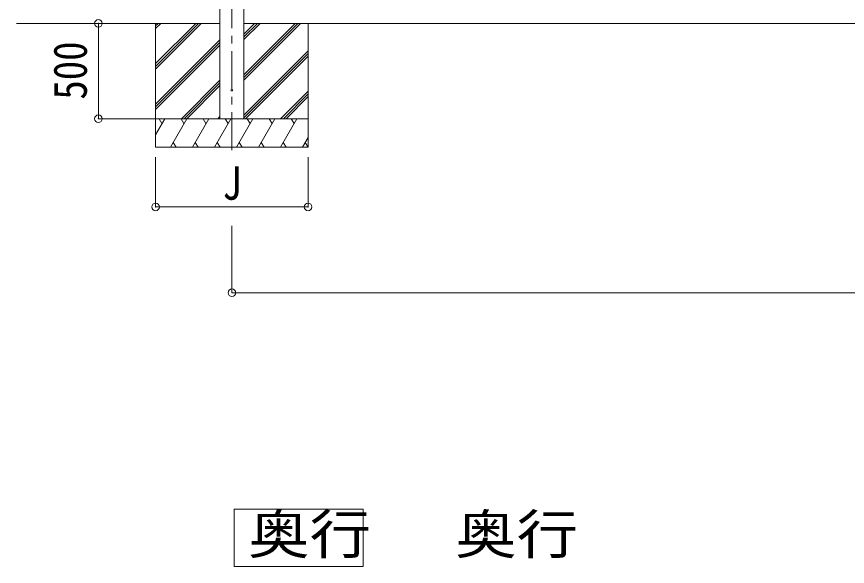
# Model space of a CAD drawing. Units: millimetres, scale not verified. Extents: x -11243 to 60313, y -7760 to 7760.
# Drawn here: x 480 to 4839, y -67 to 2817 of the extents above; entities that cross this region are included whole.
import ezdxf
from ezdxf.enums import TextEntityAlignment as Align

# ---------------------------------------------------------------- set-up
doc = ezdxf.new("R2010")
doc.units = ezdxf.units.MM
doc.header["$LTSCALE"] = 40
doc.header["$PDMODE"] = 32
doc.header["$PDSIZE"] = 40
doc.linetypes.add('CHAIN1', pattern=[8, 5, -1, 1, -1])
for name, color, linetype, lineweight in [('0-0_0', 7, 'Continuous', 9), ('0-1_本体', 5, 'CHAIN1', 9), ('0-3_ELV2', 7, 'Continuous', 9), ('0-6_OTH_LINE', 7, 'Continuous', 9)]:
    doc.layers.add(name, color=color, linetype=linetype, lineweight=lineweight)
doc.styles.add('ＭＳ ゴシック', font='')
doc.styles.get('ＭＳ ゴシック').set_extended_font_data('MS Gothic')

msp = doc.modelspace()

# ---------------------------------------------------------------- linework, layer by layer
at = {"layer": '0-0_0'}
for p, q in [((1546.92, 2781.4), (480.1, 2781.4)), ((1209.42, 2781.4), (1209.42, 2131.4)), ((1209.42, 2570.17), (1420.65, 2781.4)), ((1209.42, 2556.03), (1434.79, 2781.4)), ((1209.42, 2541.89), (1448.93, 2781.4)), ((1209.42, 2754.02), (1236.8, 2781.4)), ((1209.42, 2768.16), (1222.66, 2781.4)), ((9219.92, 2781.4), (1671.92, 2781.4)), ((1671.92, 2483.89), (1969.43, 2781.4)), ((1671.92, 2512.17), (1941.15, 2781.4)), ((1671.92, 2498.03), (1955.29, 2781.4)), ((1671.92, 2696.02), (1757.3, 2781.4)), ((1671.92, 2710.16), (1743.16, 2781.4)), ((1671.92, 2724.3), (1729.01, 2781.4)), ((2009.42, 2781.4), (2009.42, 2131.4)), ((1209.42, 2358.04), (1546.92, 2695.54)), ((1209.42, 2343.9), (1546.92, 2681.39)), ((1209.42, 2329.75), (1546.92, 2667.25)), ((1671.92, 2300.04), (2009.42, 2637.54)), ((1671.92, 2285.9), (2009.42, 2623.4)), ((1681.56, 2281.4), (2009.42, 2609.25)), ((1344.91, 2281.4), (1546.92, 2483.41)), ((1359.05, 2281.4), (1546.92, 2469.26)), ((1373.19, 2281.4), (1546.92, 2455.12)), ((1865.41, 2281.4), (2009.42, 2425.41)), ((1879.55, 2281.4), (2009.42, 2411.26)), ((1893.69, 2281.4), (2009.42, 2397.12)), ((2009.42, 2281.4), (1209.42, 2281.4)), ((1209.42, 2197.57), (1257.82, 2281.4)), ((1242.81, 2255.42), (1227.81, 2281.4)), ((1286.68, 2131.4), (1373.29, 2281.4)), ((1358.28, 2255.42), (1343.28, 2281.4)), ((1402.15, 2131.4), (1488.75, 2281.4)), ((1473.75, 2255.42), (1458.75, 2281.4)), ((1517.62, 2131.4), (1604.23, 2281.4)), ((1535.32, 2281.4), (1546.92, 2292.99)), ((1589.22, 2255.42), (1574.22, 2281.4)), ((1633.09, 2131.4), (1719.7, 2281.4)), ((1704.69, 2255.42), (1689.69, 2281.4)), ((1748.56, 2131.4), (1835.17, 2281.4)), ((1805.16, 2281.4), (1820.17, 2255.42)), ((1864.03, 2131.4), (1950.64, 2281.4)), ((1935.64, 2255.42), (1920.63, 2281.4)), ((1979.5, 2131.4), (2009.42, 2183.21)), ((1301.68, 2157.38), (1316.68, 2131.4)), ((1417.15, 2157.38), (1432.15, 2131.4)), ((1532.62, 2157.38), (1547.62, 2131.4)), ((1648.09, 2157.38), (1663.09, 2131.4)), ((1763.56, 2157.38), (1778.56, 2131.4)), ((1879.03, 2157.38), (1894.03, 2131.4)), ((1994.5, 2157.38), (2009.42, 2131.55)), ((1209.42, 2131.4), (2009.42, 2131.4))]:
    msp.add_line(p, q, dxfattribs=at)
at = {"layer": '0-1_本体'}
msp.add_line((1609.42, 2115.88), (1609.42, 5105.43), dxfattribs=at)
at = {"layer": '0-3_ELV2', "color": 4}
for p, q in [((1546.92, 5136.4), (1546.92, 2281.4)), ((1671.92, 2281.4), (1671.92, 5136.4))]:
    msp.add_line(p, q, dxfattribs=at)
msp.add_circle((1609.42, 2431.4), 4.5, dxfattribs=at)
at = {"layer": '0-6_OTH_LINE', "color": 6}
for p, q in [((909.42, 2781.4), (1208.42, 2781.4)), ((909.42, 2281.4), (909.42, 2781.4)), ((909.42, 2281.4), (1208.42, 2281.4)), ((1209.42, 1818.62), (1209.42, 2080.4)), ((2009.42, 1818.62), (2009.42, 2080.4)), ((1209.42, 1818.62), (2009.42, 1818.62)), ((1609.42, 1368.62), (1609.42, 1718.62)), ((1609.42, 1368.62), (9282.42, 1368.62))]:
    msp.add_line(p, q, dxfattribs=at)
at = {"layer": '0-6_OTH_LINE', "color": 3}
msp.add_lwpolyline([(1621.64, 232.65), (2298.04, 232.65), (2298.04, -66.85), (1621.64, -66.85)], close=True, dxfattribs=at)
at = {"layer": '0-6_OTH_LINE', "color": 6}
for p in [(909.42, 2781.4), (909.42, 2281.4), (1209.42, 1818.62), (2009.42, 1818.62), (1609.42, 1368.62)]:
    msp.add_point(p, dxfattribs=at)

# ---------------------------------------------------------------- texts
at = {"layer": '0-6_OTH_LINE', "style": 'ＭＳ ゴシック', "width": 0.85}
msp.add_text('500', height=176, rotation=90, dxfattribs=at).set_placement((901.42, 2381.4), align=Align.BOTTOM_LEFT)
msp.add_text('J', height=176, dxfattribs=at).set_placement((1559.42, 1803.5), align=Align.BOTTOM_LEFT)
at = {"layer": '0-6_OTH_LINE', "color": 2, "style": 'ＭＳ ゴシック', "width": 1.15}
for p in [(1695.13, -62.73), (2781.55, -62.73)]:
    msp.add_text('奥行', height=205.3, dxfattribs=at).set_placement(p, align=Align.BOTTOM_LEFT)

doc.saveas('drawing.dxf')
